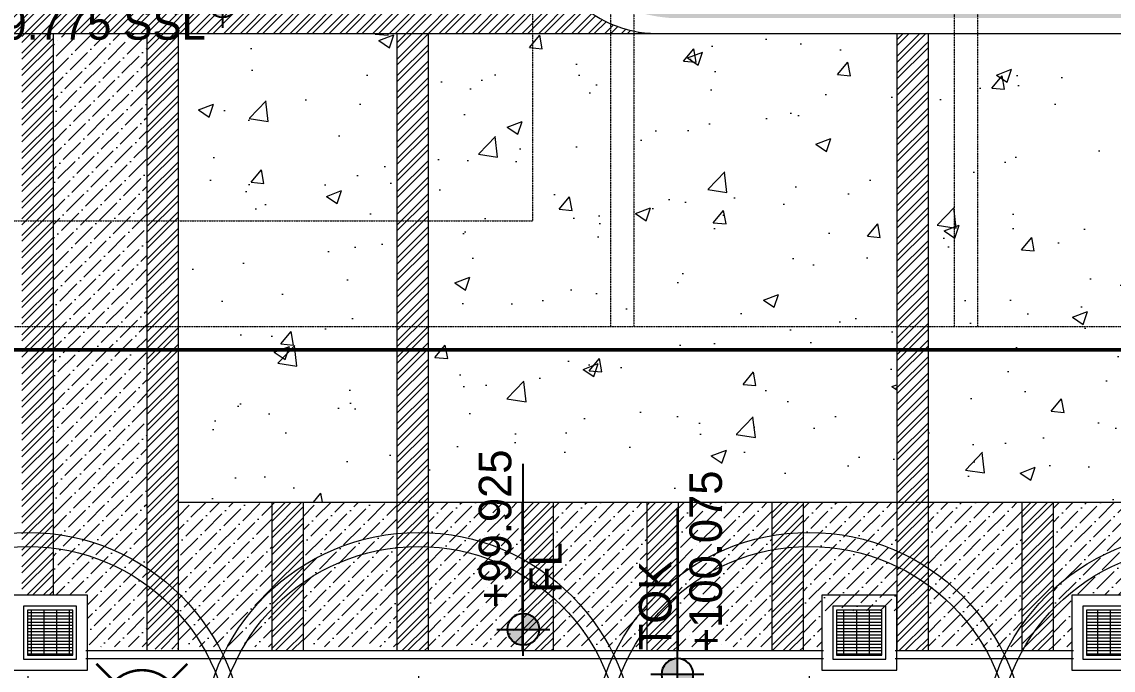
# Model space of a CAD drawing. Header units: millimetres. Extents: x 7964926 to 16080295, y -6277184 to -2986664.
# Drawn here: x 8123576 to 8137546, y -3147185 to -3138886 of the extents above; entities that cross this region are included whole.
import ezdxf

# ---------------------------------------------------------------- set-up
doc = ezdxf.new("R2010")
doc.units = ezdxf.units.MM
doc.header["$LTSCALE"] = 2000
doc.header["$MEASUREMENT"] = 0
for name, pattern in [('( Hidden )', [0.375, 0.25, -0.125]), ('1', [0, 0, 0]), ('HIDDEN', [0.375, 0.25, -0.125])]:
    doc.linetypes.add(name, pattern=pattern)
for name, color, linetype, lineweight in [('BASEMENT EDGE', 4, 'Continuous', 5), ('L - paving', 9, 'Continuous', 5), ('L- existing trees', 76, 'Continuous', 18), ('L-CHAMBERS', 50, 'Continuous', 5), ('L-ELE 1', 24, 'Continuous', 20), ('L-ELE 4', 27, 'Continuous', 9), ('L-HATCH-1', 9, 'Continuous', 5), ('L-kerb', 24, 'Continuous', 13), ('L-lights', 213, 'Continuous', 0), ('L-Paver 400x400', 250, '1', 13), ('L-SHRUBS', 96, 'Continuous', 18), ('STR-Capital', 8, 'Continuous', 15), ('STR-Podium Beam', 8, 'Continuous', 15), ('STR-Retaining Wall', 250, 'HIDDEN', 15)]:
    doc.layers.add(name, color=color, linetype=linetype, lineweight=lineweight)
doc.layers.add('L - proposed trees', color=74, linetype='Continuous')
doc.layers.add('L-FL', color=7, linetype='Continuous')
doc.styles.add('Century Gothic', font='GOTHIC.TTF')
doc.styles.get("Standard").update_dxf_attribs({"font": 'romans.shx', "width": 0.75})
pattern_1 = [(49.99999999999999, (0, 0), (1972.465502152072, -172.5683712021365), [206.25, -2268.75]), (355, (0, 0), (-381.56616743575, 2068.528367675033), [165, -1815]), (100.45144446, (164.37212275, -14.380696), (1590.899328499558, 1895.959975163731), [175.285528, -1928.140808]), (46.18420000000002, (0, 550), (2934.913659346824, -455.1780221809605), [309.3749999999999, -3403.125]), (96.63563549, (244.57604875, 512.06840575), (2570.320350604128, 2678.826152130014), [262.9284405, -2892.21284]), (351.1841639899999, (0, 550), (2570.320348900626, 2678.826150742473), [247.5, -2722.50000275]), (21, (275, 412.5), (1641.49439332577, -1107.201949329682), [206.25, -2268.75]), (326.0000000000001, (275, 412.5), (669.1171627843497, 1994.162623878846), [165, -1815]), (71.45144474, (411.7911985, 320.2331715), (2310.61153600742, 886.9606702174731), [175.2855225, -1928.140808]), (37.50000000000001, (0, 0), (33.43960212254934, 915.4580980361065), [0, -1793, 0, -1842.5, 0, -1821.875]), (7.499999999999999, (0, 0), (723.4412279659086, 1084.632207676491), [0, -1050.5, 0, -1751.75, 0, -694.375]), (327.5, (-613.25, 0), (1468.011699474125, -62.02589726954433), [0, -687.5, 0, -2145, 0, -2846.25]), (317.5, (-888.25, 0), (1603.761965691562, 275.2887014138738), [0, -893.75, 0, -1424.5, 0, -2021.25])]
pattern_2 = [(45, (0, 0), (-106.0660171779821, 106.0660171779821), []), (45, (0, 75), (-106.0660171779821, 106.0660171779821), [])]

# ---------------------------------------------------------------- blocks, each defined once
blk = doc.blocks.new('tree4 cg')
at = {"layer": 'L- existing trees'}
for p, q in [((-1329.067826276645, 1981.527579635615), (-1329.067826276645, 998.3188794304151)), ((-838.266431314405, 1461.837152149645), (-1819.869221238885, 1461.837152149645))]:
    blk.add_line(p, q, dxfattribs=at)
for centre, radius in [((-1329.442290809937, 1462.50471057964), 1542.0534387819), ((-1329.442290809937, 1462.50471057964), 1442.0534387819), ((-1329.067826276645, 1461.837152149645), 28.0860773833156)]:
    blk.add_circle(centre, radius, dxfattribs=at)
blk = doc.blocks.new('cb 1')
at = {"layer": 'L-Paver 400x400', "true_color": 0x636466}
h = blk.add_hatch(dxfattribs=at)
h.set_pattern_fill('GRATE', color=251, scale=1300)
h.set_pattern_definition([(0, (0, 0), (0, 40.625), []), (90, (0, 0), (-162.5, 9.950255243072245e-15), [])])
h.paths.add_polyline_path([(8080577.548487278, -3139539.649760513), (8079997.548487278, -3139539.649760513), (8079997.548487278, -3140119.649760513), (8080577.548487278, -3140119.649760513)])
at = {"layer": 'L-CHAMBERS', "color": 8}
blk.add_lwpolyline([(8079807.548487278, -3140309.649760513), (8080767.548487278, -3140309.649760513), (8080767.548487278, -3139349.649760513), (8079807.548487278, -3139349.649760513)], close=True, dxfattribs=at)
at = {"layer": 'L-CHAMBERS', "color": 37}
for points in [[(8079947.548487278, -3140169.649760513), (8080627.548487278, -3140169.649760513), (8080627.548487278, -3139489.649760513), (8079947.548487278, -3139489.649760513)], [(8079997.548487278, -3140119.649760513), (8080577.548487278, -3140119.649760513), (8080577.548487278, -3139539.649760513), (8079997.548487278, -3139539.649760513)]]:
    blk.add_lwpolyline(points, close=True, dxfattribs=at)
blk = doc.blocks.new('finish lvl')
h = blk.add_hatch(color=256)
edge = h.paths.add_edge_path()
edge.add_ellipse((0.03779312691722225, 0.003030802937928456), major_axis=(-0.030468540123942, 0.030468540123942), ratio=0.9999999999984531, start_angle=-45.0000000000443, end_angle=45.00000000010281)
edge.add_line((-0.005295895751714852, 0.003030802937701083), (0.03779312691722236, 0.003030802937701083))
edge.add_line((0.03779312691722225, 0.003030802937928456), (0.03779312691722225, 0.04611982560686556))
edge = h.paths.add_edge_path()
edge.add_ellipse((0.03779312691722225, 0.003030802937928456), major_axis=(-0.030468540123909, 0.030468540123909), ratio=0.9999999999995983, start_angle=134.9999999999885, end_angle=224.999999999953)
edge.add_line((0.0808821495866141, 0.003030802938383204), (0.03779312691767689, 0.003030802938383204))
edge.add_line((0.03779312691722225, 0.003030802937928456), (0.03779312691722225, -0.04005821973088135))
for p, q in [((0.03779312691676751, 0.07484584072017242), (0.03779312691722225, -0.06878423484386076)), ((-0.03402191086343009, 0.00303080293815583), (0.4857257542894331, 0.003030802937473709))]:
    blk.add_line(p, q)
blk.add_ellipse((0.037793126917677, 0.00303080293815583), major_axis=(-0.030468540123953, 0.030468540123953), ratio=0.9999999999978331, start_param=1.570796326794534, end_param=7.85398163397412)
at = {"layer": 'L-FL'}
for tag, p in [('%%P0.00', (0.1256311287966128, 0.03566715156830469)), ('FIN.LVL.', (0.1074625354408454, -0.1030079454646966))]:
    blk.add_attdef(tag, p, '', height=0.08000000000000004, dxfattribs=at)
blk = doc.blocks.new('PL')
at = {"layer": 'L-lights'}
h = blk.add_hatch(dxfattribs=at)
h.set_pattern_fill('ANSI31', color=256, scale=32.5, style=0)
h.set_pattern_definition([(45, (5.943405767538934e-11, 1.438422714272747e-11), (-72.96458098368686, 72.96458098368687), [])])
edge = h.paths.add_edge_path()
edge.add_arc((-1.980708930204855e-10, -4.792233276873503e-11), 358.6952379030135, 89.65216382012761, 276.0669623147895)
edge.add_arc((-2.005542398819671e-10, -4.804645570288812e-11), 358.6952379030137, 276.0669623147899, 449.6521638201272)
at = {"layer": 'L-lights', "const_width": 65}
for points in [[(1.270153404675511e-09, -1658.684768646848), (1.270153404675511e-09, 1658.684768646877)], [(1658.676649893507, -2.17758473526645), (-1658.692887400218, -2.17758473526645)]]:
    blk.add_lwpolyline(points, dxfattribs=at)
for points in [[(6.123636782694438, 1008.676649893462, 1.057607136263516), (106.6097079497425, -1003.045588763812, 0.9455306849885294)], [(2.177584735642948, 358.6886279476718, 1.057607136266735), (37.91075155247358, -356.686204682835, 0.945530684985646)]]:
    blk.add_lwpolyline(points, format="xyb", close=True, dxfattribs=at)

msp = doc.modelspace()

# ---------------------------------------------------------------- hatches: boundary and pattern name
at = {"layer": 'L - paving'}
h = msp.add_hatch(dxfattribs=at)
h.set_pattern_fill('ANSI36', color=37, scale=1000)
h.set_pattern_definition([(45, (0.7553273057565093, -12.85777956014499), (66.29126073623884, 243.0679560328757), [312.5, -62.5, 0, -62.5])])
h.paths.add_polyline_path([(8124417.545677915, -3146224.96646662), (8124417.545677915, -3146884.966466619), (8125176.190326478, -3146884.96646662), (8125176.190326478, -3139034.966466619), (8123976.190326478, -3139034.96646662), (8123976.190326479, -3146224.96646662)])
h = msp.add_hatch(dxfattribs=at)
h.set_pattern_fill('AR-CONC', color=252, scale=275)
h.set_pattern_definition(pattern_1)
h.paths.add_polyline_path([(8128376.190326477, -3145034.966466618), (8128376.190326477, -3139034.966466618), (8125576.190326477, -3139034.96646662), (8125576.255722786, -3145034.96646662)])
h = msp.add_hatch(dxfattribs=at)
h.set_pattern_fill('AR-CONC', color=252, scale=275)
h.set_pattern_definition(pattern_1)
h.paths.add_polyline_path([(8134776.190326477, -3145013), (8134776.190326477, -3139013), (8128776.190326477, -3139034.96646662), (8128776.255722786, -3145034.96646662)])
h = msp.add_hatch(dxfattribs=at)
h.set_pattern_fill('AR-CONC', color=252, scale=275)
h.set_pattern_definition(pattern_1)
h.paths.add_polyline_path([(8141176.190326478, -3145013.000000002), (8141176.190326478, -3139013.000000002), (8135176.190326478, -3139034.966466622), (8135176.255722787, -3145034.966466622)])
h = msp.add_hatch(dxfattribs=at)
h.set_pattern_fill('ANSI36', color=37, scale=1000)
h.set_pattern_definition([(45, (0.7553273066878319, 137.142220439855), (66.29126073623884, 243.0679560328757), [312.5, -62.5, 0, -62.5])])
h.paths.add_polyline_path([(8125576.190326482, -3146884.96646662), (8126776.190326478, -3146884.96646662), (8126776.190326478, -3145034.96646662), (8125576.190326476, -3145034.96646662)])
h = msp.add_hatch(dxfattribs=at)
h.set_pattern_fill('ANSI36', color=37, scale=1000)
h.set_pattern_definition([(45, (1600.755327306688, 137.142220439855), (66.29126073623884, 243.0679560328757), [312.5, -62.5, 0, -62.5])])
h.paths.add_polyline_path([(8127176.190326482, -3146884.96646662), (8128376.190326478, -3146884.966466621), (8128376.190326478, -3145034.96646662), (8127176.190326478, -3145034.96646662)])
h = msp.add_hatch(dxfattribs=at)
h.set_pattern_fill('ANSI36', color=37, scale=1000)
h.set_pattern_definition([(45, (3200.755327306688, 237.1419974979945), (66.29126073623884, 243.0679560328757), [312.5, -62.5, 0, -62.5])])
h.paths.add_polyline_path([(8128776.190326482, -3146884.96646662), (8129976.190326478, -3146884.966466621), (8129976.190326478, -3145034.966689563), (8128776.190326476, -3145034.966689563)])
h = msp.add_hatch(dxfattribs=at)
h.set_pattern_fill('ANSI36', color=37, scale=1000)
h.set_pattern_definition([(45, (4800.755327306688, 237.1419974979945), (66.29126073623884, 243.0679560328757), [312.5, -62.5, 0, -62.5])])
h.paths.add_polyline_path([(8130376.19032648, -3146884.966466621), (8131576.190326478, -3146884.96646662), (8131576.190326478, -3145034.966689563), (8130376.190326476, -3145034.966689563)])
h = msp.add_hatch(dxfattribs=at)
h.set_pattern_fill('ANSI36', color=37, scale=1000)
h.set_pattern_definition([(45, (6400.755327306688, 237.1419974979945), (66.29126073623884, 243.0679560328757), [312.5, -62.5, 0, -62.5])])
h.paths.add_polyline_path([(8131976.190326482, -3146884.96646662), (8133176.19032648, -3146884.96646662), (8133176.190326478, -3145034.966689563), (8131976.190326476, -3145034.966689563)])
h = msp.add_hatch(dxfattribs=at)
h.set_pattern_fill('ANSI36', color=37, scale=1000)
h.set_pattern_definition([(45, (8000.755327306688, 237.1419974993914), (66.29126073623884, 243.0679560328757), [312.5, -62.5, 0, -62.5])])
h.paths.add_polyline_path([(8133816.190326478, -3146424.966466621), (8134776.19032648, -3146424.966466621), (8134776.190326478, -3145034.966689561), (8133576.190326476, -3145034.966689561), (8133576.19032648, -3146884.96646662), (8133816.190326478, -3146884.96646662)])
h = msp.add_hatch(dxfattribs=at)
h.set_pattern_fill('ANSI36', color=37, scale=1000)
h.set_pattern_definition([(45, (9600.755327305757, 237.1422204403207), (66.29126073623884, 243.0679560328757), [312.5, -62.5, 0, -62.5])])
h.paths.add_polyline_path([(8135176.190326482, -3146884.96646662), (8136376.190326478, -3146884.96646662), (8136376.190326478, -3145034.966466621), (8135176.190326475, -3145034.966466621)])
h = msp.add_hatch(dxfattribs=at)
h.set_pattern_fill('ANSI36', color=37, scale=1000)
h.set_pattern_definition([(45, (11200.75532730576, 237.1422204403207), (66.29126073623884, 243.0679560328757), [312.5, -62.5, 0, -62.5])])
edge = h.paths.add_edge_path()
edge.add_line((8137016.190326478, -3146884.96646662), (8137016.190326477, -3146423.018176957))
edge.add_line((8137016.190326476, -3146224.96646662), (8137976.190326477, -3146224.96646662))
edge.add_line((8137976.190326478, -3146423.018176957), (8137976.190326478, -3145034.966466621))
edge.add_line((8137976.190326478, -3145034.966466621), (8136776.190326476, -3145034.966466621))
edge.add_line((8136776.190326475, -3145034.966466621), (8136776.190326477, -3146884.966466619))
edge.add_line((8136776.190326478, -3146884.96646662), (8137016.190326477, -3146884.96646662))
at = {"layer": 'L-HATCH-1'}
h = msp.add_hatch(dxfattribs=at)
h.set_pattern_fill('STEEL', color=26, scale=1200)
h.set_pattern_definition(pattern_2)
edge = h.paths.add_edge_path()
edge.add_line((8130691.253833585, -3138634.96646662), (8121731.057529192, -3138634.96646662))
edge.add_arc((8120708.225244305, -3137530.450425869), 1505.370906880616, 268.06898574042884, 312.8010951833055, ccw=False)
edge.add_line((8120657.500000001, -3139034.966466619), (8131769, -3139034.966466618))
edge.add_arc((8131714.990803146, -3137528.565979742), 1507.368375748696, 227.2223426258831, 272.05335443264204, ccw=False)
h = msp.add_hatch(dxfattribs=at)
h.set_pattern_fill('STEEL', color=26, scale=1200)
h.set_pattern_definition(pattern_2)
h.paths.add_polyline_path([(8123576.323015382, -3146224.966466619), (8123976.323015383, -3146224.96646662), (8123976.323015383, -3139034.96646662), (8123576.323015383, -3139034.966466619)])
h = msp.add_hatch(dxfattribs=at)
h.set_pattern_fill('STEEL', color=26, scale=1200)
h.set_pattern_definition(pattern_2)
h.paths.add_polyline_path([(8125576.323015383, -3139034.96646662), (8125176.323015383, -3139034.966466619), (8125176.323015383, -3146914.182586871), (8125576.323015383, -3146914.182586871)])
h = msp.add_hatch(dxfattribs=at)
h.set_pattern_fill('STEEL', color=26, scale=1200)
h.set_pattern_definition(pattern_2)
h.paths.add_polyline_path([(8128776.323015383, -3139034.96646662), (8128376.323015383, -3139034.96646662), (8128376.323015383, -3146934.966466622), (8128776.323015383, -3146934.966466622)])
h = msp.add_hatch(dxfattribs=at)
h.set_pattern_fill('STEEL', color=26, scale=1200)
h.set_pattern_definition(pattern_2)
h.paths.add_polyline_path([(8135176.323015385, -3139034.96646662), (8134776.323015385, -3139034.966466619), (8134776.323015383, -3146934.96646662), (8135176.323015383, -3146934.96646662)])
h = msp.add_hatch(dxfattribs=at)
h.set_pattern_fill('STEEL', color=26, scale=1200)
h.set_pattern_definition(pattern_2)
h.paths.add_polyline_path([(8127176.323015385, -3145034.96646662), (8126776.323015385, -3145034.96646662), (8126776.323015384, -3146934.96646662), (8127176.323015384, -3146934.96646662)])
h = msp.add_hatch(dxfattribs=at)
h.set_pattern_fill('STEEL', color=26, scale=1200)
h.set_pattern_definition(pattern_2)
h.paths.add_polyline_path([(8130376.323015385, -3145034.96646662), (8129976.323015385, -3145034.96646662), (8129976.323015384, -3146934.96646662), (8130376.323015384, -3146934.96646662)])
h = msp.add_hatch(dxfattribs=at)
h.set_pattern_fill('STEEL', color=26, scale=1200)
h.set_pattern_definition(pattern_2)
h.paths.add_polyline_path([(8131976.323015385, -3145034.96646662), (8131576.323015385, -3145034.96646662), (8131576.323015384, -3146934.96646662), (8131976.323015384, -3146934.96646662)])
h = msp.add_hatch(dxfattribs=at)
h.set_pattern_fill('STEEL', color=26, scale=1200)
h.set_pattern_definition(pattern_2)
h.paths.add_polyline_path([(8133576.323015385, -3145034.96646662), (8133176.323015385, -3145034.96646662), (8133176.323015384, -3146934.96646662), (8133576.323015384, -3146934.96646662)])
h = msp.add_hatch(dxfattribs=at)
h.set_pattern_fill('STEEL', color=26, scale=1200)
h.set_pattern_definition(pattern_2)
h.paths.add_polyline_path([(8136776.323015385, -3145034.96646662), (8136376.323015385, -3145034.96646662), (8136376.323015384, -3146934.96646662), (8136776.323015384, -3146934.96646662)])
at = {"layer": 'L-SHRUBS'}
h = msp.add_hatch(dxfattribs=at)
h.set_pattern_fill('GRASS', color=256, scale=200)
h.set_pattern_definition([(90, (0, 0), (-141.4213562, 141.4213562), [37.5, -245.3427126]), (45, (0, 0), (-141.4213562373095, 141.4213562373095), [37.5, -162.5]), (135, (0, 0), (-141.4213562373095, -141.4213562373095), [37.5, -162.5])])
h.paths.add_polyline_path([(8138297.802932838, -3138834.966466621), (8139097.802932836, -3138834.966466621), (8139097.802932836, -3138314.966466621), (8138297.802932838, -3138314.966466621)], flags=17)
edge = h.paths.add_edge_path()
edge.add_arc((8131487.941204141, -3138133.839949165), 794.3176598312729, 190.9679313982141, 298.03291581025553, ccw=False)
edge.add_arc((8131487.94120582, -3138133.839957842), 794.3176598305531, 190.9679307607101, 298.0329171423803)
edge.add_line((8131861.253626471, -3138834.96646662), (8151974.741020129, -3138834.96646662))
edge.add_line((8151974.741020129, -3138834.96646662), (8151974.741020129, -3138409.964895028))
edge.add_line((8151974.741020129, -3138409.964895028), (8130799.415597391, -3138409.965770769))
edge.add_arc((8132010.013566937, -3136924.330171246), 1916.418685579918, 230.8244861270405, 265.5479976046821)
h.paths.add_polyline_path([(8160841.67282026, -3134822.165058842), (8160041.672820261, -3134822.165058842), (8160041.672820261, -3134022.165058842), (8160841.672820258, -3134022.165058842)], flags=16)
edge = h.paths.add_edge_path()
edge.add_arc((8159586.253626465, -3136534.966466617), 2300.000000000243, 270.0000449886278, 359.9999999999072)
edge.add_line((8161886.253626466, -3136534.966466621), (8161886.253626468, -3127603.958694183))
edge.add_line((8161886.253626468, -3127603.958694183), (8160862.632688902, -3127603.958694183))
edge.add_line((8160862.632688902, -3127603.958694183), (8160862.632688902, -3128263.958694183))
edge.add_line((8160862.632688902, -3128263.958694183), (8160062.632688905, -3128263.958694184))
edge.add_line((8160062.632688905, -3128263.958694184), (8160062.632688904, -3127603.958694183))
edge.add_line((8160062.632688904, -3127603.958694183), (8153561.253626473, -3127603.958694185))
edge.add_line((8153561.253626473, -3127603.958694185), (8153561.253626473, -3125909.965291601))
edge.add_line((8153561.253626473, -3125909.965291601), (8152811.253626473, -3125909.9652916))
edge.add_line((8152811.253626473, -3125909.9652916), (8152811.253626473, -3125209.9652916))
edge.add_line((8152811.253626473, -3125209.9652916), (8152806.351444778, -3125209.9652916))
edge.add_line((8152806.351444778, -3125209.9652916), (8152806.351444777, -3126003.627777384))
edge.add_line((8152806.351444777, -3126003.627777384), (8152006.351444781, -3126003.627777384))
edge.add_line((8152006.351444781, -3126003.627777384), (8152006.35146542, -3125334.965910795))
edge.add_line((8152006.35146542, -3125334.965910795), (8146236.117130095, -3125334.979717472))
edge.add_line((8146236.117130095, -3125334.979717472), (8146236.117109454, -3126284.972144156))
edge.add_line((8146236.117109454, -3126284.972144156), (8151136.026061631, -3126284.958337268))
edge.add_line((8151136.026061631, -3126284.958337268), (8151136.089312258, -3128709.96524072))
edge.add_line((8151136.089312258, -3128709.96524072), (8154636.19037585, -3128709.96524072))
edge.add_line((8154636.19037585, -3128709.96524072), (8154636.158750542, -3129609.965332882))
edge.add_line((8154636.158750542, -3129609.965332882), (8159211.222001158, -3129609.965332883))
edge.add_line((8159211.222001158, -3129609.965332883), (8159211.253626466, -3130634.965291602))
edge.add_line((8159211.253626466, -3130634.965291602), (8159036.256720354, -3130634.962834333))
edge.add_line((8159036.256720354, -3130634.962834333), (8159036.256720354, -3137384.962834334))
edge.add_line((8159036.256720354, -3137384.962834334), (8159211.253626466, -3137384.96646662))
edge.add_line((8159211.253626466, -3137384.96646662), (8159211.253626473, -3138409.965199811))
edge.add_line((8159211.253626473, -3138409.965199811), (8152775.14990015, -3138409.965465987))
edge.add_line((8152775.14990015, -3138409.965465987), (8152775.14990015, -3138834.96646662))
edge.add_line((8152775.14990015, -3138834.96646662), (8159586.255432425, -3138834.966466618))

# ---------------------------------------------------------------- linework, layer by layer
at = {"layer": 'BASEMENT EDGE', "color": 2, "linetype": '( Hidden )', "ltscale": 0.01, "const_width": 50}
msp.add_lwpolyline([(7981805.827278946, -3086059.967953469), (7976491.006109476, -3129797.46565373), (7978510.206521805, -3129797.46565373), (7978510.206521805, -3137797.465291389), (7982586.190326475, -3137797.465291393), (7982586.190326475, -3145584.965291392), (8038276.190326475, -3145584.965291392), (8038276.190326475, -3143084.965291393), (8166136.190326478, -3143084.965291393), (8166136.191441908, -3086059.965282003)], close=True, dxfattribs=at)
at = {"layer": 'L-ELE 1'}
msp.add_line((8131776.239920398, -3139034.96646662), (8159586.253626466, -3139034.96646662), dxfattribs=at)
msp.add_arc((8131711.057736304, -3137534.96646662), 1500, 180, 272.4905602897418, dxfattribs=at)
at = {"layer": 'L-ELE 4'}
for p, q in [((8120711.253626473, -3139034.96646662), (8132091.189144578, -3139034.96646662)), ((8128376.190326478, -3139034.96646662), (8128376.190326476, -3146934.96646662)), ((8128776.190326478, -3139034.96646662), (8128776.190326478, -3146934.96646662)), ((8134776.190326478, -3139034.96646662), (8134776.190326477, -3146934.96646662)), ((8135176.190326478, -3139034.96646662), (8135176.190326476, -3146934.96646662)), ((8125576.190326478, -3145034.96646662), (8151391.316827722, -3145034.96646662))]:
    msp.add_line(p, q, dxfattribs=at)
at = {"layer": 'L-ELE 4', "color": 2, "linetype": '( Hidden )', "ltscale": 0.01, "const_width": 50}
msp.add_lwpolyline([(7981805.827280783, -3086059.967953469), (7976491.006111314, -3129797.46565373), (7978510.206523643, -3129797.46565373), (7978510.206523643, -3137797.465291389), (7982586.190328312, -3137797.465291393), (7982586.190328312, -3145584.965291392), (8038276.190328312, -3145584.965291392), (8038276.190328312, -3143084.965291393), (8166136.190328316, -3143084.965291393), (8166136.191443746, -3086059.965282003)], close=True, dxfattribs=at)
at = {"layer": 'L-ELE 4'}
for points in [[(8123976.190326478, -3139034.96646662), (8123976.190326478, -3146224.96646662)], [(8125176.190326478, -3139034.96646662), (8125176.190326478, -3146934.96646662)], [(8125576.190326478, -3139034.96646662), (8125576.190326478, -3146934.96646662)], [(8126776.190326478, -3145034.96646662), (8126776.190326478, -3146934.96646662)], [(8127176.190326478, -3145034.96646662), (8127176.190326478, -3146934.96646662)], [(8129976.190326478, -3145034.966689562), (8129976.190326478, -3146934.96646662)], [(8130376.190326478, -3145034.966689562), (8130376.190326478, -3146934.96646662)], [(8131576.190326478, -3145034.966689562), (8131576.190326478, -3146934.96646662)], [(8131976.190326478, -3145034.966689562), (8131976.190326478, -3146934.96646662)], [(8133176.190326478, -3145034.966689562), (8133176.190326478, -3146934.96646662)], [(8133576.190326478, -3145034.966689562), (8133576.190326478, -3146934.96646662)], [(8136376.190326478, -3145034.96646662), (8136376.190326478, -3146934.96646662)], [(8136776.190326478, -3145034.96646662), (8136776.190326478, -3146934.96646662)]]:
    msp.add_lwpolyline(points, dxfattribs=at)
at = {"layer": 'L-kerb', "color": 8}
for p, q in [((8124397.555350555, -3146934.96646662), (8133836.067310123, -3146934.96646662)), ((8134756.332688024, -3146934.96646662), (8137036.067310121, -3146934.96646662))]:
    msp.add_line(p, q, dxfattribs=at)
at = {"layer": 'L-kerb'}
for p, q in [((8124397.556748433, -3147034.96646662), (8133836.068708001, -3147034.96646662)), ((8134756.334085902, -3147034.96646662), (8137036.068707999, -3147034.96646662))]:
    msp.add_line(p, q, dxfattribs=at)
at = {"layer": 'STR-Capital', "linetype": 'HIDDEN', "ltscale": 0.005}
for p in [(8130111.057686953, -3136722.116857432), (8130111.057686953, -3136722.116857432), (8101961.057686947, -3141434.965240726)]:
    msp.add_line(p, (8130111.057686953, -3141434.965240726), dxfattribs=at)
at = {"layer": 'STR-Podium Beam', "linetype": 'HIDDEN', "lineweight": 5, "ltscale": 0.005}
for p, q in [((8131111.057686953, -3138284.965240725), (8131111.057686953, -3142784.965240726)), ((8131111.057686953, -3138284.965240725), (8131111.057686953, -3142784.965240726)), ((8131411.057686953, -3138284.965240725), (8131411.057686953, -3142784.965240726)), ((8131411.057686953, -3138284.965240725), (8131411.057686953, -3142784.965240726)), ((8135511.057686953, -3138284.965240725), (8135511.057686953, -3142784.965240726)), ((8135511.057686953, -3138284.965240725), (8135511.057686953, -3142784.965240726)), ((8135811.057686953, -3138284.965240725), (8135811.057686953, -3142784.965240726)), ((8135811.057686953, -3138284.965240725), (8135811.057686953, -3142784.965240726))]:
    msp.add_line(p, q, dxfattribs=at)
at = {"layer": 'STR-Retaining Wall', "linetype": 'HIDDEN', "ltscale": 0.005}
msp.add_line((8122813.517741758, -3142784.965240726), (8165836.057686951, -3142784.965240726), dxfattribs=at)
msp.add_line((8122813.517741758, -3142784.965240726), (8165836.057686951, -3142784.965240726), dxfattribs=at)
at = {"layer": 'STR-Retaining Wall', "linetype": 'Continuous'}
msp.add_lwpolyline([(8122797.737014161, -3086059.965240727), (8166136.057686951, -3086059.965240727), (8166136.057686951, -3143084.965240725), (8122813.517741758, -3143084.965240757)], dxfattribs=at)
msp.add_lwpolyline([(8122797.737014161, -3086059.965240727), (8166136.057686951, -3086059.965240727), (8166136.057686951, -3143084.965240725), (8122813.517741758, -3143084.965240757)], dxfattribs=at)

# ---------------------------------------------------------------- block references
at = {"layer": 'L - proposed trees', "color": 1, "xscale": 1.8, "yscale": 1.8, "zscale": 1.8}
for p in [(8126046.37209652, -3150830.30688347), (8131046.37209652, -3150830.30688347), (8136046.37209652, -3150830.30688347), (8141046.37209652, -3150830.30688347)]:
    msp.add_blockref('tree4 cg', p, dxfattribs=at)
at = {"layer": 'L-CHAMBERS', "color": 8}
for p in [(43649.99719063751, -6875.316706106532), (54008.77452810667, -6875.316706106532), (57208.77452810481, -6875.316706106532)]:
    msp.add_blockref('cb 1', p, dxfattribs=at)
at = {"layer": 'L-FL', "ltscale": 0.5}
ref = msp.add_blockref('finish lvl', (8126325.261146755, -3138636.4943279), dxfattribs=dict(at, xscale=-4725.606725105103, yscale=4725.606725105103, zscale=4725.606725105103, rotation=359.9997894630317))
ref.add_attrib('FIN.LVL.', '+99.775 SSL', (8122693.904239141, -3139114.545576442, 1.815885305421428e-06), dxfattribs={"ltscale": 0.5, "height": 416.5668000038458, "rotation": 359.9997894914354, "style": 'Century Gothic'})
ref.add_attrib('%%P0.00', '+100.00 FL', (8123027.870158969, -3138468.692686145), dxfattribs={"ltscale": 0.5, "height": 416.5668000038458, "rotation": 359.9997894914354, "style": 'Century Gothic'})
ref = msp.add_blockref('finish lvl', (8130009.641700172, -3146840.886639769), dxfattribs=dict(at, xscale=4725.606725105103, yscale=4725.606725105103, zscale=4725.606725105103, rotation=90.00021053696821))
ref.add_attrib('FIN.LVL.', ' FL', (8130487.704495047, -3146352.046237673, 1.815885305421428e-06), dxfattribs={"ltscale": 0.5, "height": 416.5668000038458, "rotation": 90.0002105725977, "style": 'Century Gothic'})
ref.add_attrib('%%P0.00', '+99.925', (8129841.850516844, -3146389.516277418), dxfattribs={"ltscale": 0.5, "height": 416.5668000038458, "rotation": 90.0002105725977, "style": 'Century Gothic'})
ref = msp.add_blockref('finish lvl', (8131953.481186821, -3147419.839158612), dxfattribs=dict(at, xscale=-4725.606725105103, yscale=4725.606725105103, zscale=4725.606725105103, rotation=269.999789463032))
ref.add_attrib('FIN.LVL.', 'TOK', (8131891.98519249, -3146931.000286623, 1.815885305421428e-06), dxfattribs={"ltscale": 0.5, "height": 416.5668000038458, "rotation": 89.99978955546835, "style": 'Century Gothic'})
ref.add_attrib('%%P0.00', '+100.075', (8132537.839172128, -3146968.470326371), dxfattribs={"ltscale": 0.5, "height": 416.5668000038458, "rotation": 89.99978955546835, "style": 'Century Gothic'})
at = {"layer": 'L-lights', "color": 6, "xscale": 0.497007000161001, "yscale": 0.497007000161001, "zscale": 0.497007000161001, "rotation": 135.0000000000014}
msp.add_blockref('PL', (8125112.852751079, -3147685.72889728, -4.048684941483925e-05), dxfattribs=at)

doc.saveas('drawing.dxf')
